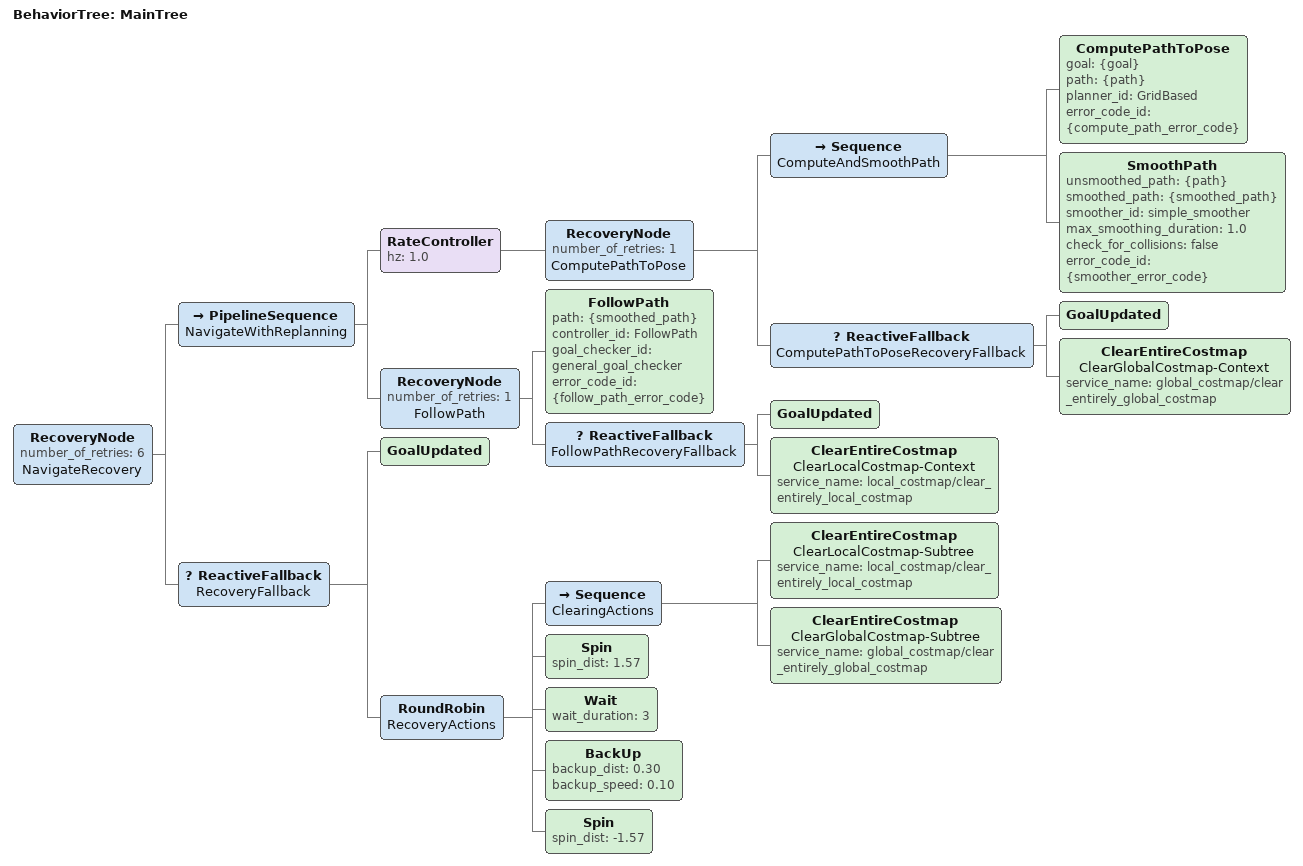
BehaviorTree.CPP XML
<root main_tree_to_execute="MainTree">
  <BehaviorTree ID="MainTree">
    <RecoveryNode number_of_retries="6" name="NavigateRecovery">
      <PipelineSequence name="NavigateWithReplanning">
        <RateController hz="1.0">
          <RecoveryNode number_of_retries="1" name="ComputePathToPose">
            <Sequence name="ComputeAndSmoothPath">
              <ComputePathToPose goal="{goal}" path="{path}" planner_id="GridBased"
                error_code_id="{compute_path_error_code}"/>
              <SmoothPath unsmoothed_path="{path}" smoothed_path="{smoothed_path}"
                smoother_id="simple_smoother" max_smoothing_duration="1.0"
                check_for_collisions="false" error_code_id="{smoother_error_code}"/>
            </Sequence>
            <ReactiveFallback name="ComputePathToPoseRecoveryFallback">
              <GoalUpdated/>
              <ClearEntireCostmap name="ClearGlobalCostmap-Context" service_name="global_costmap/clear_entirely_global_costmap"/>
            </ReactiveFallback>
          </RecoveryNode>
        </RateController>
        <RecoveryNode number_of_retries="1" name="FollowPath">
          <FollowPath path="{smoothed_path}" controller_id="FollowPath" goal_checker_id="general_goal_checker"
            error_code_id="{follow_path_error_code}"/>
          <ReactiveFallback name="FollowPathRecoveryFallback">
            <GoalUpdated/>
            <ClearEntireCostmap name="ClearLocalCostmap-Context" service_name="local_costmap/clear_entirely_local_costmap"/>
          </ReactiveFallback>
        </RecoveryNode>
      </PipelineSequence>
      <ReactiveFallback name="RecoveryFallback">
        <GoalUpdated/>
        <RoundRobin name="RecoveryActions">
          <Sequence name="ClearingActions">
            <ClearEntireCostmap name="ClearLocalCostmap-Subtree" service_name="local_costmap/clear_entirely_local_costmap"/>
            <ClearEntireCostmap name="ClearGlobalCostmap-Subtree" service_name="global_costmap/clear_entirely_global_costmap"/>
          </Sequence>
          <Spin spin_dist="1.57"/>
          <Wait wait_duration="3"/>
          <BackUp backup_dist="0.30" backup_speed="0.10"/>
          <Spin spin_dist="-1.57"/>
        </RoundRobin>
      </ReactiveFallback>
    </RecoveryNode>
  </BehaviorTree>
</root>
